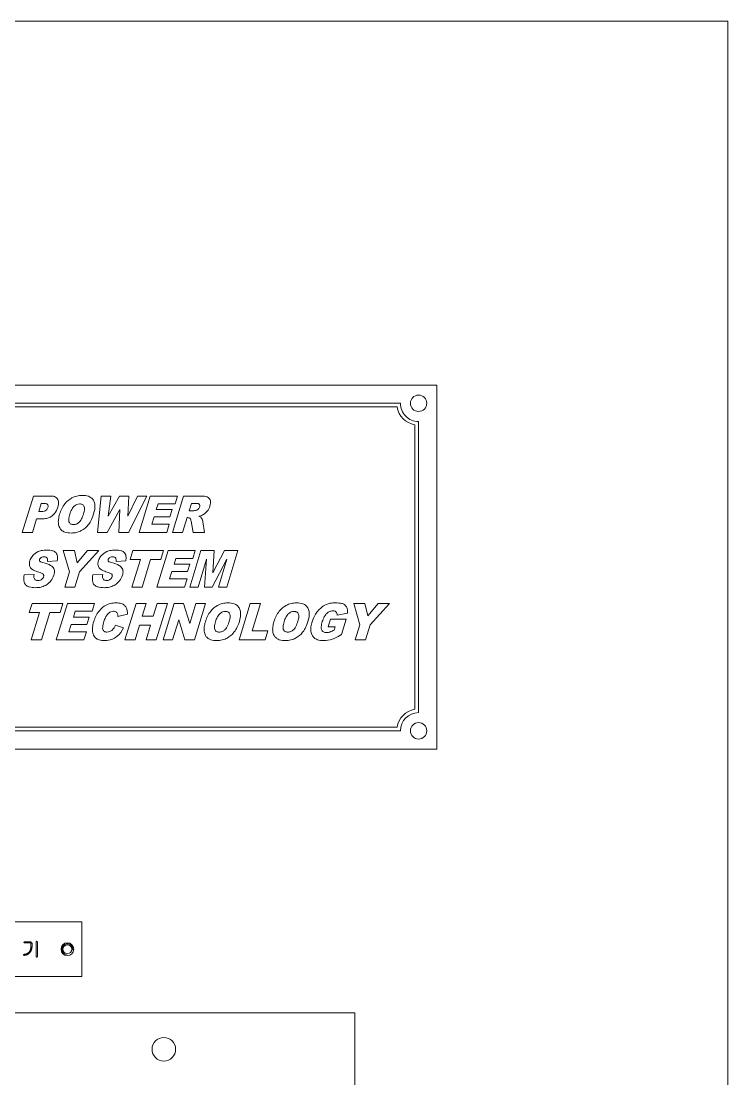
# Model space of a CAD drawing. Header units: millimetres. Extents: x 0 to 10092, y 0 to 7128.
# Drawn here: x 4917.3 to 5111.5, y 3740.6 to 4031.2 of the extents above; entities that cross this region are included whole.
import ezdxf

# ---------------------------------------------------------------- set-up
doc = ezdxf.new("R2010")
doc.units = ezdxf.units.MM
doc.header["$LTSCALE"] = 12
doc.layers.add('가시적인 것(ISO)', color=3, linetype='Continuous', lineweight=5, true_color=0x00ff00)
doc.layers.add('가시적인 좁은 것(ISO)', color=3, linetype='Continuous', lineweight=5, true_color=0x00ff00)

msp = doc.modelspace()

# ---------------------------------------------------------------- linework, layer by layer
at = {"layer": '가시적인 것(ISO)'}
for p, q in [((5111.517, 4031.209), (4211.267, 4031.209)), ((5111.517, 2541.209), (5111.517, 4031.209)), ((4731.517, 3931.209), (5031.517, 3931.209)), ((5031.517, 3931.209), (5031.517, 3831.209)), ((5021.517, 3926.209), (4741.517, 3926.209)), ((4742.433, 3925.209), (5020.6, 3925.209)), ((5026.517, 3841.209), (5026.517, 3921.209)), ((5025.517, 3920.293), (5025.517, 3842.125)), ((4920.662, 3900.733), (4917.611, 3890.733)), ((4925.291, 3900.733), (4920.662, 3900.733)), ((4939.295, 3900.733), (4938.246, 3890.733)), ((4941.942, 3900.733), (4939.295, 3900.733)), ((4944.29, 3900.733), (4941.191, 3895.161)), ((4941.191, 3895.161), (4941.942, 3900.733)), ((4946.908, 3900.733), (4944.29, 3900.733)), ((4949.266, 3900.733), (4946.6, 3895.161)), ((4946.6, 3895.161), (4946.908, 3900.733)), ((4946.851, 3890.733), (4951.884, 3900.733)), ((4951.884, 3900.733), (4949.266, 3900.733)), ((4952.789, 3900.733), (4949.738, 3890.733)), ((4960.238, 3900.733), (4952.789, 3900.733)), ((4961.904, 3900.733), (4958.853, 3890.733)), ((4959.594, 3898.597), (4960.238, 3900.733)), ((4966.543, 3900.733), (4961.904, 3900.733)), ((4922.154, 3896.469), (4922.837, 3898.702)), ((4922.837, 3898.702), (4923.636, 3898.702)), ((4954.444, 3897.008), (4954.935, 3898.597)), ((4954.935, 3898.597), (4959.594, 3898.597)), ((4963.463, 3896.681), (4964.079, 3898.712)), ((4964.079, 3898.712), (4965.311, 3898.712)), ((4920.402, 3890.733), (4921.538, 3894.439)), ((4921.538, 3894.439), (4923.059, 3894.439)), ((4922.837, 3896.469), (4922.154, 3896.469)), ((4940.97, 3890.733), (4944.464, 3897.028)), ((4944.464, 3897.028), (4944.127, 3890.733)), ((4953.222, 3892.995), (4953.819, 3894.968)), ((4953.819, 3894.968), (4958.14, 3894.968)), ((4958.766, 3897.008), (4954.444, 3897.008)), ((4958.14, 3894.968), (4958.766, 3897.008)), ((4961.644, 3890.733), (4962.885, 3894.795)), ((4962.885, 3894.795), (4963.126, 3894.795)), ((4964.637, 3896.681), (4963.463, 3896.681)), ((4958.015, 3892.995), (4953.222, 3892.995)), ((4957.322, 3890.733), (4958.015, 3892.995)), ((4964.011, 3893.794), (4964.56, 3890.733)), ((4967.707, 3890.733), (4967.245, 3893.63)), ((4917.611, 3890.733), (4920.402, 3890.733)), ((4938.246, 3890.733), (4940.97, 3890.733)), ((4944.127, 3890.733), (4946.851, 3890.733)), ((4949.738, 3890.733), (4957.322, 3890.733)), ((4958.853, 3890.733), (4961.644, 3890.733)), ((4964.56, 3890.733), (4967.707, 3890.733)), ((4931.932, 3885.717), (4928.843, 3885.717)), ((4928.843, 3885.717), (4930.575, 3879.903)), ((4932.722, 3882.338), (4931.932, 3885.717)), ((4935.58, 3885.717), (4932.722, 3882.338)), ((4933.366, 3879.903), (4938.641, 3885.717)), ((4938.641, 3885.717), (4935.58, 3885.717)), ((4947.977, 3885.717), (4947.226, 3883.243)), ((4956.437, 3885.717), (4947.977, 3885.717)), ((4957.678, 3885.717), (4954.627, 3875.717)), ((4955.686, 3883.243), (4956.437, 3885.717)), ((4965.128, 3885.717), (4957.678, 3885.717)), ((4966.725, 3885.717), (4963.674, 3875.717)), ((4964.483, 3883.58), (4965.128, 3885.717)), ((4970.392, 3885.717), (4966.725, 3885.717)), ((4969.94, 3879.634), (4970.392, 3885.717)), ((4973.203, 3885.717), (4969.94, 3879.634)), ((4976.851, 3885.717), (4973.203, 3885.717)), ((4973.8, 3875.717), (4976.851, 3885.717)), ((4924.531, 3882.733), (4927.197, 3882.906)), ((4943.386, 3882.733), (4946.052, 3882.906)), ((4947.226, 3883.243), (4950.065, 3883.243)), ((4950.065, 3883.243), (4947.765, 3875.717)), ((4950.546, 3875.717), (4952.847, 3883.243)), ((4952.847, 3883.243), (4955.686, 3883.243)), ((4959.334, 3881.992), (4959.825, 3883.58)), ((4959.825, 3883.58), (4964.483, 3883.58)), ((4965.956, 3875.717), (4968.285, 3883.349)), ((4968.285, 3883.349), (4967.707, 3875.717)), ((4969.767, 3875.717), (4973.848, 3883.349)), ((4973.848, 3883.349), (4971.519, 3875.717)), ((4930.575, 3879.903), (4929.295, 3875.717)), ((4932.086, 3875.717), (4933.366, 3879.903)), ((4958.111, 3877.978), (4958.708, 3879.952)), ((4958.708, 3879.952), (4963.03, 3879.952)), ((4963.655, 3881.992), (4959.334, 3881.992)), ((4963.03, 3879.952), (4963.655, 3881.992)), ((4920.854, 3879.21), (4918.15, 3879.028)), ((4939.709, 3879.21), (4937.005, 3879.028)), ((4962.905, 3877.978), (4958.111, 3877.978)), ((4962.212, 3875.717), (4962.905, 3877.978)), ((4929.295, 3875.717), (4932.086, 3875.717)), ((4947.765, 3875.717), (4950.546, 3875.717)), ((4954.627, 3875.717), (4962.212, 3875.717)), ((4963.674, 3875.717), (4965.956, 3875.717)), ((4967.707, 3875.717), (4969.767, 3875.717)), ((4971.519, 3875.717), (4973.8, 3875.717)), ((4920.298, 3871.193), (4919.547, 3868.719)), ((4928.758, 3871.193), (4920.298, 3871.193)), ((4930, 3871.193), (4926.949, 3861.193)), ((4928.007, 3868.719), (4928.758, 3871.193)), ((4937.449, 3871.193), (4930, 3871.193)), ((4936.804, 3869.056), (4937.449, 3871.193)), ((4948.874, 3871.193), (4945.823, 3861.193)), ((4951.655, 3871.193), (4948.874, 3871.193)), ((4950.587, 3867.689), (4951.655, 3871.193)), ((4954.697, 3871.193), (4953.628, 3867.689)), ((4954.437, 3861.193), (4957.488, 3871.193)), ((4957.488, 3871.193), (4954.697, 3871.193)), ((4959.355, 3871.193), (4956.304, 3861.193)), ((4961.963, 3871.193), (4959.355, 3871.193)), ((4963.657, 3865.659), (4961.963, 3871.193)), ((4965.341, 3871.193), (4963.657, 3865.659)), ((4964.908, 3861.193), (4967.959, 3871.193)), ((4967.959, 3871.193), (4965.341, 3871.193)), ((4980.279, 3871.193), (4977.228, 3861.193)), ((4983.06, 3871.193), (4980.279, 3871.193)), ((4980.76, 3863.657), (4983.06, 3871.193)), ((5011.78, 3871.193), (5008.691, 3871.193)), ((5008.691, 3871.193), (5010.423, 3865.379)), ((5012.569, 3867.814), (5011.78, 3871.193)), ((5015.428, 3871.193), (5012.569, 3867.814)), ((5013.214, 3865.379), (5018.489, 3871.193)), ((5018.489, 3871.193), (5015.428, 3871.193)), ((4919.547, 3868.719), (4922.387, 3868.719)), ((4922.387, 3868.719), (4920.086, 3861.193)), ((4922.868, 3861.193), (4925.168, 3868.719)), ((4925.168, 3868.719), (4928.007, 3868.719)), ((4931.655, 3867.468), (4932.146, 3869.056)), ((4932.146, 3869.056), (4936.804, 3869.056)), ((4943.888, 3867.651), (4946.525, 3868.257)), ((5004.167, 3867.997), (5007.016, 3868.536)), ((4930.433, 3863.455), (4931.03, 3865.428)), ((4931.03, 3865.428), (4935.351, 3865.428)), ((4935.977, 3867.468), (4931.655, 3867.468)), ((4935.351, 3865.428), (4935.977, 3867.468)), ((4953.628, 3867.689), (4950.587, 3867.689)), ((4958.922, 3861.193), (4960.606, 3866.688)), ((4960.606, 3866.688), (4962.29, 3861.193)), ((5002.348, 3866.891), (5001.713, 3864.812)), ((5006.641, 3866.891), (5002.348, 3866.891)), ((5005.341, 3862.636), (5006.641, 3866.891)), ((5010.423, 3865.379), (5009.143, 3861.193)), ((5011.934, 3861.193), (5013.214, 3865.379)), ((4935.226, 3863.455), (4930.433, 3863.455)), ((4934.533, 3861.193), (4935.226, 3863.455)), ((4945.457, 3864.465), (4943.272, 3865.283)), ((4948.604, 3861.193), (4949.836, 3865.235)), ((4949.836, 3865.235), (4952.877, 3865.235)), ((4952.877, 3865.235), (4951.646, 3861.193)), ((4985.091, 3863.657), (4980.76, 3863.657)), ((4984.34, 3861.193), (4985.091, 3863.657)), ((5001.713, 3864.812), (5003.57, 3864.812)), ((5003.57, 3864.812), (5003.282, 3863.878)), ((4920.086, 3861.193), (4922.868, 3861.193)), ((4926.949, 3861.193), (4934.533, 3861.193)), ((4945.823, 3861.193), (4948.604, 3861.193)), ((4951.646, 3861.193), (4954.437, 3861.193)), ((4956.304, 3861.193), (4958.922, 3861.193)), ((4962.29, 3861.193), (4964.908, 3861.193)), ((4977.228, 3861.193), (4984.34, 3861.193)), ((5009.143, 3861.193), (5011.934, 3861.193)), ((5020.6, 3837.209), (4742.433, 3837.209)), ((4741.517, 3836.209), (5021.517, 3836.209)), ((5031.517, 3831.209), (4731.517, 3831.209)), ((4934.017, 3783.709), (4869.017, 3783.709)), ((4934.017, 3768.709), (4934.017, 3783.709)), ((4918.206, 3778.217), (4919.739, 3778.217)), ((4921.444, 3774.201), (4921.444, 3778.233)), ((4921.755, 3778.233), (4921.755, 3774.201)), ((4919.75, 3777.953), (4918.211, 3777.953)), ((4919.998, 3777.124), (4919.998, 3777.73)), ((4920.294, 3777.725), (4920.294, 3777.113)), ((4869.017, 3768.709), (4934.017, 3768.709)), ((4794.017, 3758.709), (5009.017, 3758.709)), ((5009.017, 3758.709), (5009.017, 3353.709))]:
    msp.add_line(p, q, dxfattribs=at)
for centre, radius in [((5026.517, 3926.209), 2.25), ((5026.517, 3836.209), 2.25), ((4930.017, 3776.209), 1.75), ((4930.017, 3776.209), 1.229), ((4956.517, 3748.709), 3.25)]:
    msp.add_circle(centre, radius, dxfattribs=at)
for centre, radius, start, end in [((5026.517, 3926.209), 6, 189.59407, 260.40595), ((5026.517, 3926.209), 5, 180, 270.00002), ((5026.517, 3836.209), 6, 99.59409, 170.40593), ((5026.517, 3836.209), 5, 90.00002, 180)]:
    msp.add_arc(centre, radius, start, end, dxfattribs=at)
for points, knots in [([(4927.37, 3897.663), (4927.452, 3897.929), (4927.519, 3898.208), (4927.585, 3898.716), (4927.594, 3898.955), (4927.542, 3899.401), (4927.486, 3899.609), (4927.282, 3900.011), (4927.153, 3900.15), (4926.87, 3900.393), (4926.664, 3900.499), (4926.083, 3900.695), (4925.674, 3900.733), (4925.291, 3900.733)], [-0.35900599, -0.35900599, -0.35900599, -0.35900599, -0.3081556, -0.3081556, -0.2656514, -0.2656514, -0.22630029, -0.22630029, -0.18358965, -0.18358965, -0.11463592, -0.11463592, 0, 0, 0, 0]), ([(4934.108, 3900.906), (4933.602, 3900.906), (4933.101, 3900.852), (4932.135, 3900.616), (4931.682, 3900.442), (4930.563, 3899.836), (4929.907, 3899.299), (4928.663, 3897.758), (4928.196, 3896.769), (4927.88, 3895.728)], [-0.93341278, -0.93341278, -0.93341278, -0.93341278, -0.76075952, -0.76075952, -0.59375688, -0.59375688, -0.32622065, -0.32622065, 0, 0, 0, 0]), ([(4937.226, 3895.805), (4937.483, 3896.644), (4937.637, 3897.503), (4937.525, 3898.653), (4937.437, 3899.013), (4937.131, 3899.647), (4936.946, 3899.896), (4936.45, 3900.349), (4936.137, 3900.525), (4935.265, 3900.843), (4934.673, 3900.906), (4934.108, 3900.906)], [-0.69262862, -0.69262862, -0.69262862, -0.69262862, -0.47395967, -0.47395967, -0.37062197, -0.37062197, -0.27783963, -0.27783963, -0.16947646, -0.16947646, 0, 0, 0, 0]), ([(4969.18, 3897.961), (4969.26, 3898.218), (4969.321, 3898.487), (4969.362, 3898.983), (4969.353, 3899.212), (4969.258, 3899.624), (4969.181, 3899.813), (4968.975, 3900.123), (4968.854, 3900.247), (4968.569, 3900.439), (4968.386, 3900.526), (4967.644, 3900.702), (4967.08, 3900.733), (4966.543, 3900.733)], [-0.81891238, -0.81891238, -0.81891238, -0.81891238, -0.64765305, -0.64765305, -0.5025732, -0.5025732, -0.37882297, -0.37882297, -0.2664748, -0.2664748, -0.16130949, -0.16130949, 0, 0, 0, 0]), ([(4924.637, 3897.576), (4924.597, 3897.443), (4924.54, 3897.317), (4924.39, 3897.082), (4924.299, 3896.977), (4924.015, 3896.724), (4923.846, 3896.643), (4923.425, 3896.498), (4923.121, 3896.469), (4922.837, 3896.469)], [-0.18879639, -0.18879639, -0.18879639, -0.18879639, -0.16105885, -0.16105885, -0.13313938, -0.13313938, -0.08523533, -0.08523533, 0, 0, 0, 0]), ([(4923.059, 3894.439), (4923.464, 3894.439), (4923.871, 3894.476), (4924.625, 3894.646), (4924.971, 3894.769), (4925.875, 3895.255), (4926.254, 3895.657), (4926.894, 3896.443), (4927.179, 3897.034), (4927.37, 3897.663)], [-0.42950044, -0.42950044, -0.42950044, -0.42950044, -0.36370938, -0.36370938, -0.30391785, -0.30391785, -0.19704728, -0.19704728, 0, 0, 0, 0]), ([(4923.636, 3898.702), (4923.903, 3898.702), (4924.137, 3898.674), (4924.38, 3898.577), (4924.444, 3898.542), (4924.558, 3898.445), (4924.59, 3898.394), (4924.663, 3898.249), (4924.69, 3898.144), (4924.709, 3897.881), (4924.682, 3897.724), (4924.637, 3897.576)], [-0.14852359, -0.14852359, -0.14852359, -0.14852359, -0.10978386, -0.10978386, -0.09512238, -0.09512238, -0.07918128, -0.07918128, -0.04636645, -0.04636645, 0, 0, 0, 0]), ([(4930.652, 3895.709), (4930.791, 3896.158), (4930.967, 3896.623), (4931.468, 3897.545), (4931.721, 3897.798), (4932.074, 3898.122), (4932.319, 3898.292), (4932.847, 3898.514), (4933.111, 3898.568), (4933.386, 3898.568)], [-0.27035578, -0.27035578, -0.27035578, -0.27035578, -0.22609741, -0.22609741, -0.1717147, -0.1717147, -0.08243846, -0.08243846, 0, 0, 0, 0]), ([(4933.386, 3898.568), (4933.513, 3898.568), (4933.642, 3898.557), (4933.877, 3898.509), (4933.984, 3898.474), (4934.208, 3898.361), (4934.316, 3898.278), (4934.476, 3898.093), (4934.563, 3897.97), (4934.695, 3897.585), (4934.712, 3897.354), (4934.69, 3896.733), (4934.588, 3896.281), (4934.454, 3895.844)], [-0.50048794, -0.50048794, -0.50048794, -0.50048794, -0.42445468, -0.42445468, -0.35713866, -0.35713866, -0.27452045, -0.27452045, -0.21101103, -0.21101103, -0.13699795, -0.13699795, 0, 0, 0, 0]), ([(4965.311, 3898.712), (4965.451, 3898.712), (4965.6, 3898.705), (4965.851, 3898.67), (4965.972, 3898.643), (4966.129, 3898.572), (4966.181, 3898.54), (4966.238, 3898.488), (4966.287, 3898.44), (4966.361, 3898.28), (4966.378, 3898.198), (4966.387, 3897.981), (4966.36, 3897.84), (4966.321, 3897.711)], [-0.56292692, -0.56292692, -0.56292692, -0.56292692, -0.35196528, -0.35196528, -0.18154274, -0.18154274, -0.09328323, -0.09328323, -0.06518245, -0.06518245, -0.04036819, -0.04036819, 0, 0, 0, 0]), ([(4966.321, 3897.711), (4966.275, 3897.567), (4966.207, 3897.434), (4966.032, 3897.193), (4965.913, 3897.069), (4965.664, 3896.899), (4965.546, 3896.845), (4965.417, 3896.816)], [-0.1425456, -0.1425456, -0.1425456, -0.1425456, -0.09041339, -0.09041339, -0.03968067, -0.03968067, 0, 0, 0, 0]), ([(4967.245, 3895.546), (4967.874, 3895.896), (4968.253, 3896.313), (4968.793, 3896.973), (4969.027, 3897.449), (4969.18, 3897.961)], [-0.25574898, -0.25574898, -0.25574898, -0.25574898, -0.16045151, -0.16045151, 0, 0, 0, 0]), ([(4927.88, 3895.728), (4927.738, 3895.265), (4927.621, 3894.779), (4927.512, 3893.901), (4927.5, 3893.49), (4927.612, 3892.676), (4927.739, 3892.294), (4928.042, 3891.721), (4928.224, 3891.484), (4928.644, 3891.121), (4928.923, 3890.937), (4929.885, 3890.616), (4930.492, 3890.56), (4931.057, 3890.56)], [-1.0330844, -1.0330844, -1.0330844, -1.0330844, -0.8219518, -0.8219518, -0.6475682, -0.6475682, -0.4641899, -0.4641899, -0.3034846, -0.3034846, -0.1694429, -0.1694429, 0, 0, 0, 0]), ([(4931.673, 3892.87), (4931.544, 3892.87), (4931.415, 3892.881), (4931.178, 3892.931), (4931.071, 3892.967), (4930.849, 3893.083), (4930.745, 3893.166), (4930.592, 3893.349), (4930.508, 3893.471), (4930.381, 3893.854), (4930.367, 3894.091), (4930.394, 3894.744), (4930.508, 3895.237), (4930.652, 3895.709)], [-0.51736792, -0.51736792, -0.51736792, -0.51736792, -0.43885956, -0.43885956, -0.36948919, -0.36948919, -0.2859313, -0.2859313, -0.22351619, -0.22351619, -0.14823226, -0.14823226, 0, 0, 0, 0]), ([(4931.057, 3890.56), (4931.551, 3890.56), (4932.043, 3890.611), (4933.125, 3890.871), (4933.558, 3891.08), (4934.569, 3891.628), (4935.198, 3892.166), (4936.123, 3893.31), (4936.729, 3894.191), (4937.226, 3895.805)], [-1.6319449, -1.6319449, -1.6319449, -1.6319449, -1.4335078, -1.4335078, -1.1859543, -1.1859543, -0.5067902, -0.5067902, 0, 0, 0, 0]), ([(4934.454, 3895.844), (4934.31, 3895.369), (4934.127, 3894.866), (4933.617, 3893.879), (4933.372, 3893.629), (4933.04, 3893.316), (4932.8, 3893.151), (4932.255, 3892.923), (4931.969, 3892.87), (4931.673, 3892.87)], [-0.26482458, -0.26482458, -0.26482458, -0.26482458, -0.22554278, -0.22554278, -0.17707337, -0.17707337, -0.08888976, -0.08888976, 0, 0, 0, 0]), ([(4963.126, 3894.795), (4963.251, 3894.795), (4963.376, 3894.776), (4963.587, 3894.691), (4963.67, 3894.636), (4963.742, 3894.564)], [-0.0681621, -0.0681621, -0.0681621, -0.0681621, -0.030545641, -0.030545641, 0, 0, 0, 0]), ([(4963.742, 3894.564), (4963.8, 3894.499), (4963.849, 3894.399), (4963.944, 3894.129), (4963.983, 3893.951), (4964.011, 3893.794)], [-0.085599785, -0.085599785, -0.085599785, -0.085599785, -0.047832321, -0.047832321, 0, 0, 0, 0]), ([(4965.417, 3896.816), (4965.264, 3896.781), (4965.083, 3896.742), (4964.831, 3896.698), (4964.716, 3896.681), (4964.637, 3896.681)], [-0.061650825, -0.061650825, -0.061650825, -0.061650825, -0.023688054, -0.023688054, 0, 0, 0, 0]), ([(4966.148, 3895.151), (4966.353, 3895.198), (4966.561, 3895.255), (4966.925, 3895.386), (4967.092, 3895.458), (4967.245, 3895.546)], [-0.11614689, -0.11614689, -0.11614689, -0.11614689, -0.05297412, -0.05297412, 0, 0, 0, 0]), ([(4966.764, 3894.776), (4966.697, 3894.85), (4966.608, 3894.914), (4966.407, 3895.037), (4966.274, 3895.099), (4966.148, 3895.151)], [-0.070689567, -0.070689567, -0.070689567, -0.070689567, -0.040881812, -0.040881812, 0, 0, 0, 0]), ([(4967.245, 3893.63), (4967.227, 3893.772), (4967.168, 3893.949), (4967.069, 3894.208), (4966.965, 3894.471), (4966.831, 3894.693), (4966.798, 3894.742), (4966.764, 3894.776)], [-0.1506491, -0.1506491, -0.1506491, -0.1506491, -0.06687543, -0.06687543, -0.01439954, -0.01439954, 0, 0, 0, 0]), ([(4924.406, 3885.89), (4923.871, 3885.89), (4923.315, 3885.847), (4922.575, 3885.675), (4922.105, 3885.551), (4920.964, 3884.897), (4920.578, 3884.496), (4920.03, 3883.78), (4919.818, 3883.391), (4919.69, 3882.964)], [-0.68407235, -0.68407235, -0.68407235, -0.68407235, -0.39255187, -0.39255187, -0.27054381, -0.27054381, -0.13379768, -0.13379768, 0, 0, 0, 0]), ([(4927.197, 3882.906), (4927.281, 3883.333), (4927.328, 3883.803), (4927.225, 3884.452), (4927.16, 3884.663), (4926.967, 3885.013), (4926.843, 3885.175), (4926.432, 3885.501), (4926.167, 3885.622), (4925.426, 3885.847), (4924.894, 3885.89), (4924.406, 3885.89)], [-0.56502944, -0.56502944, -0.56502944, -0.56502944, -0.39107223, -0.39107223, -0.30340212, -0.30340212, -0.23167379, -0.23167379, -0.1465093, -0.1465093, 0, 0, 0, 0]), ([(4943.261, 3885.89), (4942.726, 3885.89), (4942.17, 3885.847), (4941.43, 3885.675), (4940.96, 3885.551), (4939.819, 3884.897), (4939.433, 3884.496), (4938.884, 3883.78), (4938.673, 3883.391), (4938.545, 3882.964)], [-0.68407235, -0.68407235, -0.68407235, -0.68407235, -0.39255187, -0.39255187, -0.27054381, -0.27054381, -0.13379768, -0.13379768, 0, 0, 0, 0]), ([(4946.052, 3882.906), (4946.136, 3883.333), (4946.182, 3883.803), (4946.079, 3884.452), (4946.015, 3884.663), (4945.822, 3885.013), (4945.698, 3885.175), (4945.287, 3885.501), (4945.022, 3885.622), (4944.281, 3885.847), (4943.749, 3885.89), (4943.261, 3885.89)], [-0.56502944, -0.56502944, -0.56502944, -0.56502944, -0.39107223, -0.39107223, -0.30340212, -0.30340212, -0.23167379, -0.23167379, -0.1465093, -0.1465093, 0, 0, 0, 0]), ([(4919.69, 3882.964), (4919.622, 3882.739), (4919.572, 3882.504), (4919.541, 3882.064), (4919.552, 3881.858), (4919.651, 3881.428), (4919.745, 3881.219), (4919.882, 3881.029)], [-0.20276634, -0.20276634, -0.20276634, -0.20276634, -0.13214013, -0.13214013, -0.07021491, -0.07021491, 0, 0, 0, 0]), ([(4922.414, 3882.81), (4922.387, 3882.846), (4922.364, 3882.884), (4922.333, 3882.965), (4922.323, 3883.006), (4922.316, 3883.112), (4922.326, 3883.174), (4922.346, 3883.234)], [-0.045055056, -0.045055056, -0.045055056, -0.045055056, -0.031648584, -0.031648584, -0.018939178, -0.018939178, 0, 0, 0, 0]), ([(4922.346, 3883.234), (4922.371, 3883.318), (4922.406, 3883.399), (4922.499, 3883.551), (4922.556, 3883.62), (4922.702, 3883.76), (4922.82, 3883.854), (4923.173, 3883.996), (4923.367, 3884.023), (4923.559, 3884.023)], [-0.20407497, -0.20407497, -0.20407497, -0.20407497, -0.1595911, -0.1595911, -0.11415291, -0.11415291, -0.05772175, -0.05772175, 0, 0, 0, 0]), ([(4923.241, 3882.444), (4923.069, 3882.485), (4922.865, 3882.541), (4922.623, 3882.646), (4922.546, 3882.686), (4922.46, 3882.755), (4922.433, 3882.781), (4922.414, 3882.81)], [-0.080551044, -0.080551044, -0.080551044, -0.080551044, -0.033154842, -0.033154842, -0.010594952, -0.010594952, 0, 0, 0, 0]), ([(4923.559, 3884.023), (4923.708, 3884.023), (4923.865, 3884.008), (4924.1, 3883.935), (4924.187, 3883.894), (4924.353, 3883.768), (4924.405, 3883.694), (4924.492, 3883.545), (4924.525, 3883.435), (4924.571, 3883.133), (4924.558, 3882.924), (4924.531, 3882.733)], [-0.1485978, -0.1485978, -0.1485978, -0.1485978, -0.12466572, -0.12466572, -0.10926839, -0.10926839, -0.09133382, -0.09133382, -0.05773925, -0.05773925, 0, 0, 0, 0]), ([(4938.545, 3882.964), (4938.476, 3882.739), (4938.427, 3882.504), (4938.396, 3882.064), (4938.407, 3881.858), (4938.506, 3881.428), (4938.6, 3881.219), (4938.737, 3881.029)], [-0.20276634, -0.20276634, -0.20276634, -0.20276634, -0.13214013, -0.13214013, -0.07021491, -0.07021491, 0, 0, 0, 0]), ([(4941.268, 3882.81), (4941.242, 3882.846), (4941.219, 3882.884), (4941.187, 3882.965), (4941.178, 3883.006), (4941.171, 3883.112), (4941.181, 3883.174), (4941.201, 3883.234)], [-0.045055056, -0.045055056, -0.045055056, -0.045055056, -0.031648584, -0.031648584, -0.018939178, -0.018939178, 0, 0, 0, 0]), ([(4941.201, 3883.234), (4941.225, 3883.318), (4941.26, 3883.399), (4941.353, 3883.551), (4941.411, 3883.62), (4941.557, 3883.76), (4941.675, 3883.854), (4942.028, 3883.996), (4942.221, 3884.023), (4942.414, 3884.023)], [-0.20407497, -0.20407497, -0.20407497, -0.20407497, -0.1595911, -0.1595911, -0.11415291, -0.11415291, -0.05772175, -0.05772175, 0, 0, 0, 0]), ([(4942.096, 3882.444), (4941.923, 3882.485), (4941.72, 3882.541), (4941.477, 3882.646), (4941.401, 3882.686), (4941.314, 3882.755), (4941.288, 3882.781), (4941.268, 3882.81)], [-0.080551044, -0.080551044, -0.080551044, -0.080551044, -0.033154842, -0.033154842, -0.010594952, -0.010594952, 0, 0, 0, 0]), ([(4942.414, 3884.023), (4942.563, 3884.023), (4942.72, 3884.008), (4942.954, 3883.935), (4943.042, 3883.894), (4943.208, 3883.768), (4943.26, 3883.694), (4943.347, 3883.545), (4943.379, 3883.435), (4943.426, 3883.133), (4943.413, 3882.924), (4943.386, 3882.733)], [-0.1485978, -0.1485978, -0.1485978, -0.1485978, -0.12466572, -0.12466572, -0.10926839, -0.10926839, -0.09133382, -0.09133382, -0.05773925, -0.05773925, 0, 0, 0, 0]), ([(4919.882, 3881.029), (4919.98, 3880.894), (4920.099, 3880.774), (4920.379, 3880.545), (4920.546, 3880.439), (4921.148, 3880.113), (4921.654, 3879.943), (4922.125, 3879.817)], [-0.25444328, -0.25444328, -0.25444328, -0.25444328, -0.20451339, -0.20451339, -0.14636638, -0.14636638, 0, 0, 0, 0]), ([(4926.292, 3878.97), (4926.379, 3879.254), (4926.438, 3879.551), (4926.455, 3880.156), (4926.408, 3880.382), (4926.31, 3880.736), (4926.208, 3880.932), (4925.833, 3881.406), (4925.539, 3881.588), (4924.895, 3881.952), (4924.13, 3882.211), (4923.241, 3882.444)], [-0.46483695, -0.46483695, -0.46483695, -0.46483695, -0.43547475, -0.43547475, -0.40518439, -0.40518439, -0.35697088, -0.35697088, -0.27579208, -0.27579208, 0, 0, 0, 0]), ([(4938.737, 3881.029), (4938.835, 3880.894), (4938.954, 3880.774), (4939.233, 3880.545), (4939.401, 3880.439), (4940.002, 3880.113), (4940.508, 3879.943), (4940.98, 3879.817)], [-0.25444328, -0.25444328, -0.25444328, -0.25444328, -0.20451339, -0.20451339, -0.14636638, -0.14636638, 0, 0, 0, 0]), ([(4945.147, 3878.97), (4945.234, 3879.254), (4945.293, 3879.551), (4945.31, 3880.156), (4945.263, 3880.382), (4945.164, 3880.736), (4945.062, 3880.932), (4944.687, 3881.406), (4944.393, 3881.588), (4943.75, 3881.952), (4942.985, 3882.211), (4942.096, 3882.444)], [-0.46483695, -0.46483695, -0.46483695, -0.46483695, -0.43547475, -0.43547475, -0.40518439, -0.40518439, -0.35697088, -0.35697088, -0.27579208, -0.27579208, 0, 0, 0, 0]), ([(4918.15, 3879.028), (4918.034, 3878.518), (4917.979, 3877.978), (4918.108, 3877.138), (4918.208, 3876.832), (4918.424, 3876.458), (4918.531, 3876.287), (4918.984, 3875.944), (4919.255, 3875.828), (4920.045, 3875.595), (4920.659, 3875.543), (4921.268, 3875.543)], [-1.1433209, -1.1433209, -1.1433209, -1.1433209, -0.6699481, -0.6699481, -0.3748704, -0.3748704, -0.2786987, -0.2786987, -0.1828019, -0.1828019, 0, 0, 0, 0]), ([(4920.864, 3878.113), (4920.809, 3878.257), (4920.791, 3878.422), (4920.788, 3878.784), (4920.816, 3879.006), (4920.854, 3879.21)], [-0.10830775, -0.10830775, -0.10830775, -0.10830775, -0.06236828, -0.06236828, 0, 0, 0, 0]), ([(4921.904, 3877.507), (4921.804, 3877.507), (4921.703, 3877.514), (4921.518, 3877.548), (4921.433, 3877.572), (4921.246, 3877.652), (4921.152, 3877.715), (4920.98, 3877.887), (4920.913, 3877.995), (4920.864, 3878.113)], [-0.12933753, -0.12933753, -0.12933753, -0.12933753, -0.09944025, -0.09944025, -0.07288733, -0.07288733, -0.03847, -0.03847, 0, 0, 0, 0]), ([(4921.268, 3875.543), (4921.771, 3875.543), (4922.279, 3875.59), (4923.089, 3875.78), (4923.536, 3875.915), (4924.749, 3876.59), (4925.215, 3877.098), (4925.851, 3877.905), (4926.125, 3878.411), (4926.292, 3878.97)], [-0.53545217, -0.53545217, -0.53545217, -0.53545217, -0.39815828, -0.39815828, -0.30833517, -0.30833517, -0.17499854, -0.17499854, 0, 0, 0, 0]), ([(4923.463, 3878.537), (4923.429, 3878.427), (4923.38, 3878.325), (4923.249, 3878.127), (4923.168, 3878.035), (4922.856, 3877.746), (4922.645, 3877.656), (4922.371, 3877.543), (4922.139, 3877.507), (4921.904, 3877.507)], [-0.10292646, -0.10292646, -0.10292646, -0.10292646, -0.0960784, -0.0960784, -0.08873398, -0.08873398, -0.07060457, -0.07060457, 0, 0, 0, 0]), ([(4922.125, 3879.817), (4922.363, 3879.752), (4922.63, 3879.67), (4922.998, 3879.512), (4923.136, 3879.441), (4923.287, 3879.322), (4923.333, 3879.278), (4923.366, 3879.23)], [-0.12305219, -0.12305219, -0.12305219, -0.12305219, -0.05781661, -0.05781661, -0.01778269, -0.01778269, 0, 0, 0, 0]), ([(4923.366, 3879.23), (4923.403, 3879.176), (4923.434, 3879.119), (4923.479, 3878.999), (4923.493, 3878.938), (4923.511, 3878.761), (4923.496, 3878.647), (4923.463, 3878.537)], [-0.072958192, -0.072958192, -0.072958192, -0.072958192, -0.053450205, -0.053450205, -0.034524388, -0.034524388, 0, 0, 0, 0]), ([(4937.005, 3879.028), (4936.889, 3878.518), (4936.833, 3877.978), (4936.962, 3877.138), (4937.063, 3876.832), (4937.279, 3876.458), (4937.386, 3876.287), (4937.838, 3875.944), (4938.11, 3875.828), (4938.9, 3875.595), (4939.514, 3875.543), (4940.123, 3875.543)], [-1.1433209, -1.1433209, -1.1433209, -1.1433209, -0.6699481, -0.6699481, -0.3748704, -0.3748704, -0.2786987, -0.2786987, -0.1828019, -0.1828019, 0, 0, 0, 0]), ([(4939.719, 3878.113), (4939.664, 3878.257), (4939.646, 3878.422), (4939.642, 3878.784), (4939.671, 3879.006), (4939.709, 3879.21)], [-0.10830775, -0.10830775, -0.10830775, -0.10830775, -0.06236828, -0.06236828, 0, 0, 0, 0]), ([(4940.758, 3877.507), (4940.659, 3877.507), (4940.558, 3877.514), (4940.373, 3877.548), (4940.287, 3877.572), (4940.101, 3877.652), (4940.006, 3877.715), (4939.835, 3877.887), (4939.768, 3877.995), (4939.719, 3878.113)], [-0.12933753, -0.12933753, -0.12933753, -0.12933753, -0.09944025, -0.09944025, -0.07288733, -0.07288733, -0.03847, -0.03847, 0, 0, 0, 0]), ([(4940.123, 3875.543), (4940.626, 3875.543), (4941.133, 3875.59), (4941.944, 3875.78), (4942.39, 3875.915), (4943.604, 3876.59), (4944.069, 3877.098), (4944.706, 3877.905), (4944.979, 3878.411), (4945.147, 3878.97)], [-0.53545217, -0.53545217, -0.53545217, -0.53545217, -0.39815828, -0.39815828, -0.30833517, -0.30833517, -0.17499854, -0.17499854, 0, 0, 0, 0]), ([(4942.317, 3878.537), (4942.284, 3878.427), (4942.234, 3878.325), (4942.104, 3878.127), (4942.023, 3878.035), (4941.71, 3877.746), (4941.499, 3877.656), (4941.226, 3877.543), (4940.994, 3877.507), (4940.758, 3877.507)], [-0.10292646, -0.10292646, -0.10292646, -0.10292646, -0.0960784, -0.0960784, -0.08873398, -0.08873398, -0.07060457, -0.07060457, 0, 0, 0, 0]), ([(4940.98, 3879.817), (4941.218, 3879.752), (4941.485, 3879.67), (4941.852, 3879.512), (4941.991, 3879.441), (4942.142, 3879.322), (4942.188, 3879.278), (4942.221, 3879.23)], [-0.12305219, -0.12305219, -0.12305219, -0.12305219, -0.05781661, -0.05781661, -0.01778269, -0.01778269, 0, 0, 0, 0]), ([(4942.221, 3879.23), (4942.258, 3879.176), (4942.289, 3879.119), (4942.334, 3878.999), (4942.348, 3878.938), (4942.366, 3878.761), (4942.35, 3878.647), (4942.317, 3878.537)], [-0.072958192, -0.072958192, -0.072958192, -0.072958192, -0.053450205, -0.053450205, -0.034524388, -0.034524388, 0, 0, 0, 0]), ([(4943.359, 3871.366), (4942.854, 3871.366), (4942.354, 3871.312), (4941.393, 3871.075), (4940.945, 3870.901), (4940.075, 3870.422), (4939.379, 3869.965), (4938.024, 3868.265), (4937.562, 3867.259), (4937.247, 3866.217)], [-1.2867494, -1.2867494, -1.2867494, -1.2867494, -0.9632331, -0.9632331, -0.6518597, -0.6518597, -0.3265972, -0.3265972, 0, 0, 0, 0]), ([(4946.525, 3868.257), (4946.527, 3868.608), (4946.502, 3868.967), (4946.371, 3869.6), (4946.277, 3869.884), (4946.022, 3870.346), (4945.872, 3870.549), (4945.439, 3870.921), (4945.167, 3871.059), (4944.402, 3871.316), (4943.862, 3871.366), (4943.359, 3871.366)], [-0.54543308, -0.54543308, -0.54543308, -0.54543308, -0.4241272, -0.4241272, -0.32185098, -0.32185098, -0.24159798, -0.24159798, -0.15100961, -0.15100961, 0, 0, 0, 0]), ([(4974.158, 3871.366), (4973.652, 3871.366), (4973.151, 3871.312), (4972.185, 3871.075), (4971.732, 3870.901), (4970.613, 3870.295), (4969.957, 3869.758), (4968.713, 3868.218), (4968.246, 3867.229), (4967.93, 3866.188)], [-0.93341278, -0.93341278, -0.93341278, -0.93341278, -0.76075952, -0.76075952, -0.59375688, -0.59375688, -0.32622065, -0.32622065, 0, 0, 0, 0]), ([(4977.276, 3866.265), (4977.533, 3867.103), (4977.687, 3867.962), (4977.575, 3869.112), (4977.487, 3869.472), (4977.181, 3870.106), (4976.996, 3870.355), (4976.5, 3870.808), (4976.187, 3870.985), (4975.315, 3871.302), (4974.722, 3871.366), (4974.158, 3871.366)], [-0.69262862, -0.69262862, -0.69262862, -0.69262862, -0.47395967, -0.47395967, -0.37062197, -0.37062197, -0.27783963, -0.27783963, -0.16947646, -0.16947646, 0, 0, 0, 0]), ([(4993.012, 3871.366), (4992.507, 3871.366), (4992.006, 3871.312), (4991.039, 3871.075), (4990.587, 3870.901), (4989.468, 3870.295), (4988.812, 3869.758), (4987.568, 3868.218), (4987.101, 3867.229), (4986.785, 3866.188)], [-0.93341278, -0.93341278, -0.93341278, -0.93341278, -0.76075952, -0.76075952, -0.59375688, -0.59375688, -0.32622065, -0.32622065, 0, 0, 0, 0]), ([(4996.131, 3866.265), (4996.388, 3867.103), (4996.542, 3867.962), (4996.43, 3869.112), (4996.341, 3869.472), (4996.036, 3870.106), (4995.85, 3870.355), (4995.355, 3870.808), (4995.042, 3870.985), (4994.17, 3871.302), (4993.577, 3871.366), (4993.012, 3871.366)], [-0.69262862, -0.69262862, -0.69262862, -0.69262862, -0.47395967, -0.47395967, -0.37062197, -0.37062197, -0.27783963, -0.27783963, -0.16947646, -0.16947646, 0, 0, 0, 0]), ([(5003.696, 3871.366), (5003.22, 3871.366), (5002.737, 3871.332), (5001.863, 3871.171), (5001.463, 3871.055), (5001.087, 3870.885)], [-0.26653791, -0.26653791, -0.26653791, -0.26653791, -0.12379379, -0.12379379, 0, 0, 0, 0]), ([(5007.016, 3868.536), (5007.033, 3868.867), (5007.021, 3869.208), (5006.908, 3869.801), (5006.821, 3870.063), (5006.563, 3870.511), (5006.406, 3870.691), (5005.927, 3871.058), (5005.636, 3871.15), (5004.969, 3871.328), (5004.311, 3871.366), (5003.696, 3871.366)], [-0.38745539, -0.38745539, -0.38745539, -0.38745539, -0.33177689, -0.33177689, -0.28599706, -0.28599706, -0.24502108, -0.24502108, -0.18471693, -0.18471693, 0, 0, 0, 0]), ([(4941.02, 3868.209), (4941.157, 3868.361), (4941.306, 3868.503), (4941.62, 3868.736), (4941.78, 3868.83), (4942.198, 3869.005), (4942.456, 3869.056), (4942.723, 3869.056)], [-0.1974614, -0.1974614, -0.1974614, -0.1974614, -0.1361113, -0.1361113, -0.08034958, -0.08034958, 0, 0, 0, 0]), ([(4942.723, 3869.056), (4942.825, 3869.056), (4942.927, 3869.048), (4943.117, 3869.01), (4943.204, 3868.982), (4943.42, 3868.878), (4943.52, 3868.793), (4943.697, 3868.595), (4943.77, 3868.46), (4943.821, 3868.315)], [-0.12332554, -0.12332554, -0.12332554, -0.12332554, -0.10034695, -0.10034695, -0.07965404, -0.07965404, -0.04618889, -0.04618889, 0, 0, 0, 0]), ([(4943.821, 3868.315), (4943.85, 3868.235), (4943.866, 3868.139), (4943.889, 3867.916), (4943.891, 3867.778), (4943.888, 3867.651)], [-0.066902994, -0.066902994, -0.066902994, -0.066902994, -0.038121408, -0.038121408, 0, 0, 0, 0]), ([(4970.702, 3866.169), (4970.841, 3866.618), (4971.017, 3867.083), (4971.518, 3868.005), (4971.771, 3868.258), (4972.124, 3868.581), (4972.369, 3868.752), (4972.897, 3868.974), (4973.161, 3869.027), (4973.436, 3869.027)], [-0.27035578, -0.27035578, -0.27035578, -0.27035578, -0.22609741, -0.22609741, -0.1717147, -0.1717147, -0.08243846, -0.08243846, 0, 0, 0, 0]), ([(4973.436, 3869.027), (4973.563, 3869.027), (4973.692, 3869.017), (4973.927, 3868.968), (4974.034, 3868.933), (4974.258, 3868.82), (4974.366, 3868.738), (4974.526, 3868.553), (4974.613, 3868.429), (4974.744, 3868.045), (4974.762, 3867.814), (4974.74, 3867.192), (4974.638, 3866.74), (4974.504, 3866.303)], [-0.50048794, -0.50048794, -0.50048794, -0.50048794, -0.42445468, -0.42445468, -0.35713866, -0.35713866, -0.27452045, -0.27452045, -0.21101103, -0.21101103, -0.13699795, -0.13699795, 0, 0, 0, 0]), ([(4989.557, 3866.169), (4989.695, 3866.618), (4989.872, 3867.083), (4990.373, 3868.005), (4990.626, 3868.258), (4990.978, 3868.581), (4991.224, 3868.752), (4991.752, 3868.974), (4992.016, 3869.027), (4992.29, 3869.027)], [-0.27035578, -0.27035578, -0.27035578, -0.27035578, -0.22609741, -0.22609741, -0.1717147, -0.1717147, -0.08243846, -0.08243846, 0, 0, 0, 0]), ([(4992.29, 3869.027), (4992.418, 3869.027), (4992.546, 3869.017), (4992.781, 3868.968), (4992.889, 3868.933), (4993.113, 3868.82), (4993.22, 3868.738), (4993.38, 3868.553), (4993.467, 3868.429), (4993.599, 3868.045), (4993.616, 3867.814), (4993.594, 3867.192), (4993.492, 3866.74), (4993.359, 3866.303)], [-0.50048794, -0.50048794, -0.50048794, -0.50048794, -0.42445468, -0.42445468, -0.35713866, -0.35713866, -0.27452045, -0.27452045, -0.21101103, -0.21101103, -0.13699795, -0.13699795, 0, 0, 0, 0]), ([(5001.087, 3870.885), (5000.634, 3870.674), (5000.211, 3870.415), (4999.419, 3869.793), (4999.063, 3869.436), (4998.299, 3868.491), (4997.696, 3867.602), (4997.266, 3866.198)], [-1.0671664, -1.0671664, -1.0671664, -1.0671664, -0.7561779, -0.7561779, -0.440533, -0.440533, 0, 0, 0, 0]), ([(5000.067, 3866.226), (5000.204, 3866.68), (5000.38, 3867.144), (5000.892, 3868.077), (5001.16, 3868.345), (5001.537, 3868.692), (5001.8, 3868.874), (5002.374, 3869.114), (5002.663, 3869.172), (5002.964, 3869.172)], [-0.29043775, -0.29043775, -0.29043775, -0.29043775, -0.24403293, -0.24403293, -0.18637779, -0.18637779, -0.09030903, -0.09030903, 0, 0, 0, 0]), ([(5002.964, 3869.172), (5003.082, 3869.172), (5003.202, 3869.163), (5003.418, 3869.122), (5003.517, 3869.093), (5003.745, 3868.988), (5003.835, 3868.911), (5003.983, 3868.751), (5004.045, 3868.645), (5004.15, 3868.359), (5004.17, 3868.176), (5004.167, 3867.997)], [-0.15996173, -0.15996173, -0.15996173, -0.15996173, -0.13795779, -0.13795779, -0.11883891, -0.11883891, -0.09123912, -0.09123912, -0.05357694, -0.05357694, 0, 0, 0, 0]), ([(4937.247, 3866.217), (4937.089, 3865.709), (4936.96, 3865.169), (4936.858, 3864.211), (4936.857, 3863.768), (4937, 3863.05), (4937.127, 3862.628), (4937.488, 3862.02), (4937.659, 3861.812), (4938.01, 3861.531), (4938.266, 3861.356), (4939.22, 3861.067), (4939.796, 3861.019), (4940.327, 3861.019)], [-1.9297655, -1.9297655, -1.9297655, -1.9297655, -1.3309719, -1.3309719, -0.8475955, -0.8475955, -0.5085922, -0.5085922, -0.2982073, -0.2982073, -0.1592601, -0.1592601, 0, 0, 0, 0]), ([(4940.885, 3863.339), (4940.756, 3863.339), (4940.624, 3863.35), (4940.388, 3863.405), (4940.282, 3863.444), (4940.079, 3863.563), (4939.989, 3863.643), (4939.861, 3863.813), (4939.796, 3863.916), (4939.701, 3864.252), (4939.694, 3864.474), (4939.741, 3865.16), (4939.879, 3865.715), (4940.038, 3866.236)], [-0.55178621, -0.55178621, -0.55178621, -0.55178621, -0.46309287, -0.46309287, -0.38584842, -0.38584842, -0.30181812, -0.30181812, -0.24021025, -0.24021025, -0.1634531, -0.1634531, 0, 0, 0, 0]), ([(4940.038, 3866.236), (4940.159, 3866.628), (4940.308, 3867.035), (4940.632, 3867.687), (4940.806, 3867.974), (4941.02, 3868.209)], [-0.2187313, -0.2187313, -0.2187313, -0.2187313, -0.09526304, -0.09526304, 0, 0, 0, 0]), ([(4967.93, 3866.188), (4967.788, 3865.725), (4967.671, 3865.238), (4967.562, 3864.36), (4967.55, 3863.95), (4967.662, 3863.136), (4967.789, 3862.754), (4968.092, 3862.18), (4968.273, 3861.943), (4968.694, 3861.581), (4968.973, 3861.396), (4969.935, 3861.075), (4970.542, 3861.019), (4971.107, 3861.019)], [-1.0330844, -1.0330844, -1.0330844, -1.0330844, -0.8219518, -0.8219518, -0.6475682, -0.6475682, -0.4641899, -0.4641899, -0.3034846, -0.3034846, -0.1694429, -0.1694429, 0, 0, 0, 0]), ([(4971.723, 3863.329), (4971.594, 3863.329), (4971.465, 3863.34), (4971.228, 3863.39), (4971.121, 3863.427), (4970.899, 3863.542), (4970.795, 3863.626), (4970.642, 3863.809), (4970.558, 3863.931), (4970.431, 3864.314), (4970.417, 3864.551), (4970.444, 3865.204), (4970.558, 3865.696), (4970.702, 3866.169)], [-0.51736792, -0.51736792, -0.51736792, -0.51736792, -0.43885956, -0.43885956, -0.36948919, -0.36948919, -0.2859313, -0.2859313, -0.22351619, -0.22351619, -0.14823226, -0.14823226, 0, 0, 0, 0]), ([(4971.107, 3861.019), (4971.601, 3861.019), (4972.093, 3861.07), (4973.175, 3861.331), (4973.608, 3861.54), (4974.619, 3862.088), (4975.248, 3862.626), (4976.173, 3863.769), (4976.779, 3864.65), (4977.276, 3866.265)], [-1.6319449, -1.6319449, -1.6319449, -1.6319449, -1.4335078, -1.4335078, -1.1859543, -1.1859543, -0.5067902, -0.5067902, 0, 0, 0, 0]), ([(4974.504, 3866.303), (4974.36, 3865.829), (4974.177, 3865.325), (4973.667, 3864.338), (4973.422, 3864.088), (4973.09, 3863.776), (4972.85, 3863.61), (4972.305, 3863.383), (4972.019, 3863.329), (4971.723, 3863.329)], [-0.26482458, -0.26482458, -0.26482458, -0.26482458, -0.22554278, -0.22554278, -0.17707337, -0.17707337, -0.08888976, -0.08888976, 0, 0, 0, 0]), ([(4986.785, 3866.188), (4986.643, 3865.725), (4986.526, 3865.238), (4986.417, 3864.36), (4986.405, 3863.95), (4986.516, 3863.136), (4986.644, 3862.754), (4986.946, 3862.18), (4987.128, 3861.943), (4987.549, 3861.581), (4987.828, 3861.396), (4988.79, 3861.075), (4989.396, 3861.019), (4989.961, 3861.019)], [-1.0330844, -1.0330844, -1.0330844, -1.0330844, -0.8219518, -0.8219518, -0.6475682, -0.6475682, -0.4641899, -0.4641899, -0.3034846, -0.3034846, -0.1694429, -0.1694429, 0, 0, 0, 0]), ([(4990.577, 3863.329), (4990.449, 3863.329), (4990.319, 3863.34), (4990.083, 3863.39), (4989.975, 3863.427), (4989.754, 3863.542), (4989.649, 3863.626), (4989.496, 3863.809), (4989.412, 3863.931), (4989.285, 3864.314), (4989.271, 3864.551), (4989.299, 3865.204), (4989.413, 3865.696), (4989.557, 3866.169)], [-0.51736792, -0.51736792, -0.51736792, -0.51736792, -0.43885956, -0.43885956, -0.36948919, -0.36948919, -0.2859313, -0.2859313, -0.22351619, -0.22351619, -0.14823226, -0.14823226, 0, 0, 0, 0]), ([(4989.961, 3861.019), (4990.456, 3861.019), (4990.948, 3861.07), (4992.029, 3861.331), (4992.463, 3861.54), (4993.473, 3862.088), (4994.103, 3862.626), (4995.028, 3863.769), (4995.634, 3864.65), (4996.131, 3866.265)], [-1.6319449, -1.6319449, -1.6319449, -1.6319449, -1.4335078, -1.4335078, -1.1859543, -1.1859543, -0.5067902, -0.5067902, 0, 0, 0, 0]), ([(4993.359, 3866.303), (4993.214, 3865.829), (4993.031, 3865.325), (4992.522, 3864.338), (4992.276, 3864.088), (4991.945, 3863.776), (4991.704, 3863.61), (4991.16, 3863.383), (4990.873, 3863.329), (4990.577, 3863.329)], [-0.26482458, -0.26482458, -0.26482458, -0.26482458, -0.22554278, -0.22554278, -0.17707337, -0.17707337, -0.08888976, -0.08888976, 0, 0, 0, 0]), ([(4997.266, 3866.198), (4997.124, 3865.738), (4997.014, 3865.261), (4996.911, 3864.368), (4996.904, 3863.946), (4997.014, 3863.114), (4997.121, 3862.77), (4997.408, 3862.202), (4997.594, 3861.958), (4998.048, 3861.562), (4998.331, 3861.386), (4999.256, 3861.075), (4999.855, 3861.019), (5000.414, 3861.019)], [-0.86178486, -0.86178486, -0.86178486, -0.86178486, -0.70296872, -0.70296872, -0.56504319, -0.56504319, -0.42585664, -0.42585664, -0.29223486, -0.29223486, -0.16745074, -0.16745074, 0, 0, 0, 0]), ([(5001.222, 3863.214), (5001.071, 3863.214), (5000.917, 3863.226), (5000.64, 3863.286), (5000.515, 3863.328), (5000.268, 3863.46), (5000.155, 3863.551), (4999.985, 3863.756), (4999.899, 3863.885), (4999.772, 3864.292), (4999.76, 3864.543), (4999.795, 3865.226), (4999.915, 3865.736), (5000.067, 3866.226)], [-0.53672385, -0.53672385, -0.53672385, -0.53672385, -0.45335345, -0.45335345, -0.3805757, -0.3805757, -0.29920868, -0.29920868, -0.23338709, -0.23338709, -0.15400839, -0.15400839, 0, 0, 0, 0]), ([(4940.327, 3861.019), (4940.968, 3861.019), (4941.617, 3861.101), (4942.687, 3861.493), (4943.208, 3861.777), (4944.452, 3862.836), (4945.013, 3863.621), (4945.457, 3864.465)], [-0.75533589, -0.75533589, -0.75533589, -0.75533589, -0.49121732, -0.49121732, -0.28615196, -0.28615196, 0, 0, 0, 0]), ([(4943.272, 3865.283), (4943.012, 3864.758), (4942.697, 3864.268), (4942.173, 3863.771), (4941.974, 3863.609), (4941.435, 3863.385), (4941.163, 3863.339), (4940.885, 3863.339)], [-0.42171679, -0.42171679, -0.42171679, -0.42171679, -0.17496165, -0.17496165, -0.08346492, -0.08346492, 0, 0, 0, 0]), ([(5000.414, 3861.019), (5001.209, 3861.019), (5002.009, 3861.114), (5003.203, 3861.496), (5003.996, 3861.802), (5005.341, 3862.636)], [-1.2998897, -1.2998897, -1.2998897, -1.2998897, -0.4747992, -0.4747992, 0, 0, 0, 0]), ([(5003.282, 3863.878), (5002.943, 3863.688), (5002.533, 3863.482), (5001.898, 3863.279), (5001.58, 3863.214), (5001.222, 3863.214)], [-0.25998736, -0.25998736, -0.25998736, -0.25998736, -0.10750702, -0.10750702, 0, 0, 0, 0])]:
    msp.add_open_spline(points, degree=3, knots=knots, dxfattribs=at)
for points in [[(4918.066, 3778.087), (4918.061, 3778.217), (4918.206, 3778.217)], [(4919.739, 3778.217), (4919.998, 3778.217), (4920.149, 3778.082)], [(4921.444, 3778.233), (4921.444, 3778.3), (4921.491, 3778.341)], [(4921.491, 3778.341), (4921.532, 3778.372), (4921.599, 3778.372)], [(4921.599, 3778.372), (4921.662, 3778.372), (4921.703, 3778.341)], [(4921.703, 3778.341), (4921.755, 3778.3), (4921.755, 3778.233)], [(4918.211, 3777.953), (4918.066, 3777.953), (4918.066, 3778.087)], [(4918.112, 3774.782), (4919.004, 3774.875), (4919.48, 3775.429)], [(4919.667, 3775.227), (4919.086, 3774.58), (4918.133, 3774.517)], [(4919.48, 3775.429), (4919.998, 3776.03), (4919.998, 3777.124)], [(4920.294, 3777.113), (4920.294, 3775.922), (4919.667, 3775.227)], [(4919.936, 3777.896), (4919.869, 3777.953), (4919.75, 3777.953)], [(4919.998, 3777.73), (4919.998, 3777.839), (4919.936, 3777.896)], [(4920.149, 3778.082), (4920.294, 3777.953), (4920.294, 3777.725)], [(4917.978, 3774.642), (4917.967, 3774.771), (4918.112, 3774.782)], [(4918.133, 3774.517), (4917.988, 3774.507), (4917.978, 3774.642)], [(4921.491, 3774.082), (4921.444, 3774.129), (4921.444, 3774.201)], [(4921.599, 3774.041), (4921.532, 3774.041), (4921.491, 3774.082)], [(4921.703, 3774.082), (4921.662, 3774.041), (4921.599, 3774.041)], [(4921.755, 3774.201), (4921.755, 3774.129), (4921.703, 3774.082)]]:
    msp.add_open_spline(points, degree=2, dxfattribs=at)
at = {"layer": '가시적인 좁은 것(ISO)'}
msp.add_arc((4930.017, 3776.209), 1.5, 350, 260, dxfattribs=at)

doc.saveas('drawing.dxf')
